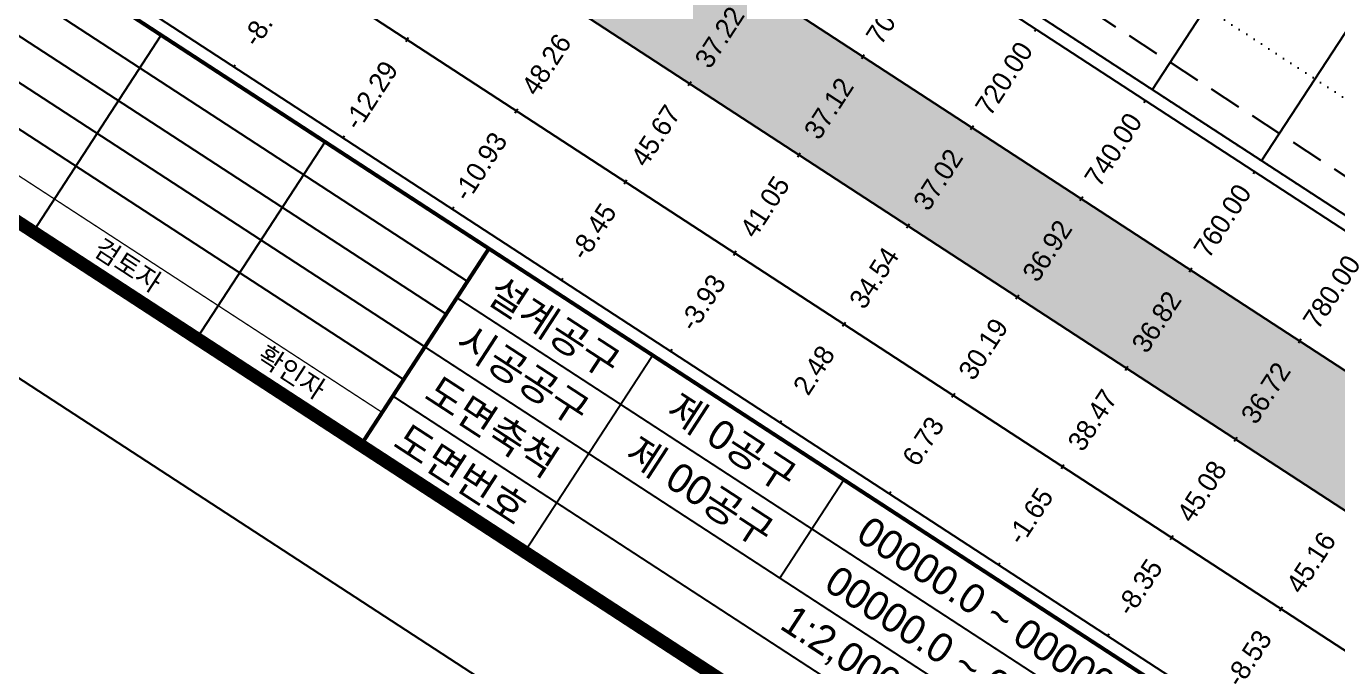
# Model space of a CAD drawing. Header units: millimetres. Extents: x 156921 to 159642, y 477538 to 479586.
# Drawn here: x 158181.7 to 158383, y 478223.3 to 478321.6 of the extents above; entities that cross this region are included whole.
import ezdxf
from ezdxf.enums import TextEntityAlignment as Align

# ---------------------------------------------------------------- set-up
doc = ezdxf.new("R2010")
doc.units = ezdxf.units.MM
doc.header["$MEASUREMENT"] = 0
for name, pattern in [('A-DASHD01', [0.75, 0.5, -0.25]), ('A-DOTLN01H', [0.125, 0, -0.125]), ('CONT', [2, 1, 1])]:
    doc.linetypes.add(name, pattern=pattern)
doc.layers.add('99_가이드라인', color=83, linetype='Continuous', plot=False)
for name, color, linetype in [('CX-BORD-LIN1', 4, 'Continuous'), ('CX-BORD-LIN2', 3, 'Continuous'), ('CX-BORD-TEX3', 6, 'Continuous'), ('WD_일반', 7, 'Continuous'), ('종단_인출선_문자_해치등', 7, 'Continuous')]:
    doc.layers.add(name, color=color, linetype=linetype)
doc.styles.add('HM 7_굵은 표 문자', font='BAREUNDOTUMPRO3.TTF')
doc.styles.add('HM 8_표 문자', font='BAREUNDOTUMPRO1.TTF')
doc.styles.add('TB_TEXT', font='BAREUNDOTUMPRO1.TTF')
doc.styles.add('TB_WBTXT', font='BareunDotumPro3.ttf')

# ---------------------------------------------------------------- blocks, each defined once
blk = doc.blocks.new('한맥도곽')
at = {"layer": '99_가이드라인'}
blk.add_lwpolyline([(0, 594), (841, 594), (841, 0), (0, 0)], close=True, dxfattribs=at)
at = {"layer": 'CX-BORD-LIN1', "const_width": 2}
blk.add_lwpolyline([(821, 20), (25, 20), (25, 574), (821, 574)], close=True, dxfattribs=at)
at = {"layer": 'CX-BORD-LIN1'}
for points, const_width in [([(821, 56), (25, 56)], 0.6), ([(553, 20), (553, 56)], 0.6), ([(553, 26), (295, 26)], 0.2)]:
    blk.add_lwpolyline(points, dxfattribs=dict(at, const_width=const_width))
for points in [[(493, 20), (493, 56)], [(523, 20), (523, 56)]]:
    blk.add_lwpolyline(points, dxfattribs=at)
at = {"layer": 'CX-BORD-LIN2'}
blk.add_line((553, 50), (295, 50), dxfattribs=at)
at = {"layer": 'CX-BORD-LIN2', "const_width": 0.3}
for points in [[(583, 20), (583, 56)], [(618, 38), (618, 56)], [(681, 47), (553, 47)], [(681, 38), (553, 38)], [(821, 29), (553, 29)]]:
    blk.add_lwpolyline(points, dxfattribs=at)
at = {"layer": 'CX-BORD-LIN2'}
for points in [[(553, 44), (295, 44)], [(553, 38), (295, 38)], [(553, 32), (295, 32)]]:
    blk.add_lwpolyline(points, dxfattribs=at)
at = {"layer": 'CX-BORD-LIN1', "style": 'TB_TEXT'}
for tag, height, p in [('TR_RDAT5', 3.5, (342.5, 53)), ('TR_DGN5', 3.5, (476.12, 53)), ('TR_CHK5', 3.5, (506.12, 53)), ('TR_APP5', 3.5, (536.12, 53)), ('TR_RNUM5', 3, (310.11, 52.64)), ('TR_RDAT4', 3.5, (342.5, 47)), ('TR_DGN4', 3.5, (476.12, 47)), ('TR_CHK4', 3.5, (506.12, 47)), ('TR_APP4', 3.5, (536.12, 47)), ('TR_RNUM4', 3, (310.11, 46.64)), ('TR_RDAT3', 3.5, (342.5, 41)), ('TR_DGN3', 3.5, (476.12, 41)), ('TR_CHK3', 3.5, (506.12, 41)), ('TR_APP3', 3.5, (536.12, 41)), ('TR_RNUM3', 3, (310.11, 40.64)), ('TR_RDAT2', 3.5, (342.5, 35)), ('TR_DGN2', 3.5, (476.12, 35)), ('TR_CHK2', 3.5, (506.12, 35)), ('TR_APP2', 3.5, (536.12, 35)), ('TR_RNUM2', 3, (310.11, 34.64)), ('TR_RDAT1', 3.5, (342.5, 29)), ('TR_DGN1', 3.5, (476.12, 29)), ('TR_CHK1', 3.5, (506.12, 29)), ('TR_APP1', 3.5, (536.12, 29)), ('TR_RNUM1', 3, (310.11, 28.64))]:
    blk.add_attdef(tag, text='', height=height, dxfattribs=at).set_placement(p, align=Align.MIDDLE_CENTER)
for tag, p in [('TR_RCON5', (367.3, 53)), ('TR_RCON4', (367.3, 47)), ('TR_RCON3', (367.3, 41)), ('TR_RCON2', (367.3, 35)), ('TR_RCON1', (367.3, 29))]:
    blk.add_attdef(tag, text='', height=3.5, dxfattribs=at).set_placement(p, align=Align.MIDDLE_LEFT)
at = {"layer": 'CX-BORD-LIN2', "style": 'TB_TEXT'}
for tag, p in [('TD_VERSION', (825.5, 68.01)), ('적용표준버전', (825.5, 35))]:
    blk.add_attdef(tag, text='', height=3, rotation=90, dxfattribs=at).set_placement(p, align=Align.MIDDLE_CENTER)
at = {"layer": 'CX-BORD-TEX3', "style": 'TB_TEXT'}
for tag, height, p in [('노선이정', 4.5, (170.03, 51.46)), ('설계공구', 4.5, (568, 51.36)), ('설 계 사', 4.5, (170, 42.59)), ('시공공구', 4.5, (568, 42.69)), ('도 면 명', 4.5, (696, 43.19)), ('시 공 사', 4.5, (170, 33.59)), ('도면축척', 4.5, (568.29, 33.51)), ('건설분야', 4.5, (170, 25.13)), ('건설단계', 4.5, (240, 25.13)), ('도면번호', 4.5, (568.29, 24.79)), ('편철번호', 4.5, (696, 25)), ('개정번호', 3, (310.08, 23.66)), ('날짜', 3, (342.5, 23.66)), ('내   용', 3, (420.5, 23.66)), ('작성자', 3, (478, 23.66)), ('검토자', 3, (508, 23.66)), ('확인자', 3, (538, 23.66))]:
    blk.add_attdef(tag, text='', height=height, dxfattribs=at).set_placement(p, align=Align.MIDDLE)
at = {"layer": 'CX-BORD-TEX3'}
for tag, height, style, p in [('TD_LNDST', 4.5, 'TB_TEXT', (240, 51.5)), ('TD_DSECT', 4.5, 'TB_TEXT', (600.5, 51.5)), ('TD_DDIST', 4.5, 'TB_TEXT', (649.5, 51.5)), ('TD_DNAME_TOP', 4.5, 'TB_TEXT', (766, 50.12)), ('TD_CSECT', 4.5, 'TB_TEXT', (600.5, 42.5)), ('TD_CDIST', 4.5, 'TB_TEXT', (649.5, 42.5)), ('TD_DNAME_MAIN', 6, 'TB_WBTXT', (766, 41.47)), ('TD_CCOMP', 4.5, 'TB_TEXT', (240, 33.59)), ('TD_SCAL', 4.5, 'TB_TEXT', (632, 33.75)), ('TD_DNAME_BOT', 4, 'TB_TEXT', (766, 33.17)), ('TD_FIELD', 4.5, 'TB_TEXT', (205, 25.13)), ('TD_CSTEP', 4.5, 'TB_TEXT', (275.74, 25.13)), ('TD_DWGCODE', 4.5, 'TB_TEXT', (632, 24.79)), ('TD_DWGNO', 4.5, 'TB_TEXT', (766, 25))]:
    blk.add_attdef(tag, text='', height=height, dxfattribs=dict(at, style=style)).set_placement(p, align=Align.MIDDLE_CENTER)
at = {"layer": 'CX-BORD-TEX3', "style": 'TB_TEXT'}
for tag, height, width, p in [('TD_DCOMP', 4.5, 0.85, (240, 42.59)), ('TD_CNAME', 5, 0.8, (90, 27.6))]:
    blk.add_attdef(tag, text='', height=height, dxfattribs=dict(at, width=width)).set_placement(p, align=Align.MIDDLE_CENTER)

msp = doc.modelspace()

# ---------------------------------------------------------------- hatches: boundary and pattern name
at = {"layer": 'WD_일반', "true_color": 0xfffafa}
msp.add_hatch(color=7, dxfattribs=at).paths.add_polyline_path([(157881.06, 478596.31), (158487.75, 478201.22), (158477.93, 478186.14), (157871.23, 478581.23)], flags=0)

# ---------------------------------------------------------------- linework, layer by layer
at = {"layer": 'WD_일반', "color": 55, "linetype": 'CONT'}
for p, q in [((158336.68, 478321.08), (158336.46, 478320.75)), ((158240.18, 478319.49), (158239.96, 478319.15)), ((158240.18, 478319.49), (158240.39, 478319.82)), ((158310.1, 478316.91), (158309.88, 478316.58)), ((158310.1, 478316.91), (158310.32, 478317.25)), ((158213.59, 478315.32), (158213.81, 478315.65)), ((158283.52, 478312.74), (158283.3, 478312.41)), ((158283.52, 478312.74), (158283.74, 478313.08)), ((158256.93, 478308.57), (158257.15, 478308.91)), ((158353.44, 478310.17), (158353.22, 478309.83)), ((158256.93, 478308.57), (158256.72, 478308.24)), ((158230.35, 478304.4), (158230.57, 478304.74)), ((158326.86, 478306), (158326.64, 478305.66)), ((158326.86, 478306), (158327.08, 478306.33)), ((158300.28, 478301.83), (158300.06, 478301.49)), ((158300.28, 478301.83), (158300.49, 478302.16)), ((158370.2, 478299.25), (158369.98, 478298.92)), ((158273.69, 478297.66), (158273.48, 478297.32)), ((158273.69, 478297.66), (158273.91, 478297.99)), ((158343.62, 478295.08), (158343.4, 478294.75)), ((158343.62, 478295.08), (158343.84, 478295.42)), ((158247.11, 478293.49), (158247.33, 478293.83)), ((158317.04, 478290.91), (158316.82, 478290.58)), ((158317.04, 478290.91), (158317.25, 478291.25)), ((158290.45, 478286.75), (158290.24, 478286.41)), ((158290.45, 478286.75), (158290.67, 478287.08)), ((158263.87, 478282.58), (158264.09, 478282.91)), ((158360.38, 478284.17), (158360.16, 478283.83)), ((158360.38, 478284.17), (158360.6, 478284.51)), ((158333.8, 478280), (158333.58, 478279.67)), ((158333.8, 478280), (158334.01, 478280.34)), ((158307.21, 478275.83), (158307, 478275.5)), ((158307.21, 478275.83), (158307.43, 478276.17)), ((158377.14, 478273.26), (158376.92, 478272.92)), ((158377.14, 478273.26), (158377.36, 478273.59)), ((158280.63, 478271.66), (158280.85, 478272)), ((158350.56, 478269.09), (158350.34, 478268.75)), ((158350.56, 478269.09), (158350.77, 478269.42)), ((158323.97, 478264.92), (158323.75, 478264.58)), ((158323.97, 478264.92), (158324.19, 478265.25)), ((158297.39, 478260.75), (158297.61, 478261.08)), ((158367.31, 478258.17), (158367.53, 478258.51)), ((158367.31, 478258.17), (158367.1, 478257.84)), ((158340.73, 478254), (158340.51, 478253.67)), ((158340.73, 478254), (158340.95, 478254.34)), ((158314.15, 478249.83), (158314.37, 478250.17)), ((158357.49, 478243.09), (158357.27, 478242.75)), ((158357.49, 478243.09), (158357.71, 478243.42)), ((158330.91, 478238.92), (158331.13, 478239.25)), ((158374.25, 478232.17), (158374.47, 478232.51)), ((158374.25, 478232.17), (158374.03, 478231.84)), ((158347.67, 478228.01), (158347.89, 478228.34))]:
    msp.add_line(p, q, dxfattribs=at)
at = {"layer": 'WD_일반', "color": 55, "linetype": 'CONT', "flags": 128}
for points in [[(157890.88, 478611.4), (158497.57, 478216.31), (158487.75, 478201.22), (157881.06, 478596.31), (157890.88, 478611.4)], [(157881.06, 478596.31), (158487.75, 478201.22), (158477.93, 478186.14), (157871.23, 478581.23), (157881.06, 478596.31)], [(157871.23, 478581.23), (158477.93, 478186.14), (158468.1, 478171.06), (157861.41, 478566.15), (157871.23, 478581.23)], [(157861.41, 478566.15), (158468.1, 478171.06), (158458.28, 478155.97), (157851.59, 478551.06), (157861.41, 478566.15)]]:
    msp.add_lwpolyline(points, dxfattribs=at)
at = {"layer": '종단_인출선_문자_해치등', "color": 197, "linetype": 'A-DOTLN01H', "ltscale": 10}
for p, q in [((157859.93, 478651.84), (158526.96, 478217.45)), ((157851.75, 478639.27), (158518.78, 478204.89))]:
    msp.add_line(p, q, dxfattribs=at)
at = {"layer": '종단_인출선_문자_해치등', "color": 195, "linetype": 'A-DASHD01', "ltscale": 10}
msp.add_line((157854.48, 478643.46), (158521.5, 478209.08), dxfattribs=at)
at = {"layer": '종단_인출선_문자_해치등', "color": 7, "linetype": 'CONT', "ltscale": 10}
msp.add_line((157851.75, 478639.27), (158518.78, 478204.89), dxfattribs=at)
at = {"layer": '종단_인출선_문자_해치등', "color": 192, "linetype": 'CONT'}
for p, q in [((158371.29, 478300.93), (158424.43, 478382.52)), ((158354.53, 478311.84), (158385.06, 478358.72))]:
    msp.add_line(p, q, dxfattribs=at)

# ---------------------------------------------------------------- block references
ref = msp.add_blockref('한맥도곽', (157758.76, 478542.3), dxfattribs=dict(rotation=326.9270375787891))
ref.add_attrib('TD_CDIST', '00000.0 ~ 00000.0', dxfattribs={"layer": 'CX-BORD-TEX3', "height": 4.5, "rotation": 326.927, "style": 'TB_TEXT'}).set_placement((158326.22, 478223.47), align=Align.MIDDLE_CENTER)
ref.add_attrib('TD_DSECT', '제 0공구', dxfattribs={"layer": 'CX-BORD-TEX3', "height": 4.5, "rotation": 326.927, "style": 'TB_TEXT'}).set_placement((158290.07, 478257.76), align=Align.MIDDLE_CENTER)
ref.add_attrib('설계공구', '설계공구', dxfattribs={"layer": 'CX-BORD-TEX3', "height": 4.5, "rotation": 326.927, "style": 'TB_TEXT'}).set_placement((158262.76, 478275.38), align=Align.MIDDLE)
ref.add_attrib('도면번호', '도면번호', dxfattribs={"layer": 'CX-BORD-TEX3', "height": 4.5, "rotation": 326.927, "style": 'TB_TEXT'}).set_placement((158248.51, 478252.95), align=Align.MIDDLE)
ref.add_attrib('확인자', '확인자', dxfattribs={"layer": 'CX-BORD-TEX3', "height": 3, "rotation": 326.927, "style": 'TB_TEXT'}).set_placement((158222.51, 478268.54), align=Align.MIDDLE)
ref.add_attrib('도면축척', '도면축척', dxfattribs={"layer": 'CX-BORD-TEX3', "height": 4.5, "rotation": 326.927, "style": 'TB_TEXT'}).set_placement((158253.27, 478260.26), align=Align.MIDDLE)
ref.add_attrib('시공공구', '시공공구', dxfattribs={"layer": 'CX-BORD-TEX3', "height": 4.5, "rotation": 326.927, "style": 'TB_TEXT'}).set_placement((158258.03, 478268.11), align=Align.MIDDLE)
ref.add_attrib('검토자', '검토자', dxfattribs={"layer": 'CX-BORD-TEX3', "height": 3, "rotation": 326.927, "style": 'TB_TEXT'}).set_placement((158197.37, 478284.91), align=Align.MIDDLE)
ref.add_attrib('TD_SCAL', '1:2,000', dxfattribs={"layer": 'CX-BORD-TEX3', "height": 4.5, "rotation": 326.927, "style": 'TB_TEXT'}).set_placement((158306.78, 478225.69), align=Align.MIDDLE_CENTER)
ref.add_attrib('TD_CSECT', '제 00공구', dxfattribs={"layer": 'CX-BORD-TEX3', "height": 4.5, "rotation": 326.927, "style": 'TB_TEXT'}).set_placement((158285.16, 478250.21), align=Align.MIDDLE_CENTER)
ref.add_attrib('TD_DDIST', '00000.0 ~ 00000.0', dxfattribs={"layer": 'CX-BORD-TEX3', "height": 4.5, "rotation": 326.927, "style": 'TB_TEXT'}).set_placement((158331.13, 478231.02), align=Align.MIDDLE_CENTER)

# ---------------------------------------------------------------- texts
at = {"layer": '종단_인출선_문자_해치등', "color": 7, "char_height": 3, "rotation": 56.927, "style": 'HM 8_표 문자'}
for s, insert, attachment_point in [('700.00', (158315.01, 478324.45), 5), ('-8.77', (158222.22, 478325.81), 9), ('48.26', (158265.56, 478319.07), 9), ('720.00', (158331.77, 478313.54), 5), ('-12.29', (158238.98, 478314.9), 9), ('45.67', (158282.32, 478308.15), 9), ('740.00', (158348.53, 478302.63), 5), ('-10.93', (158255.74, 478303.98), 9), ('41.05', (158299.08, 478297.24), 9), ('760.00', (158365.29, 478291.71), 5), ('-8.45', (158272.5, 478293.07), 9), ('34.54', (158315.84, 478286.33), 9), ('780.00', (158382.05, 478280.8), 5), ('-3.93', (158289.26, 478282.16), 9), ('30.19', (158332.6, 478275.41), 9), ('2.48', (158306.01, 478271.24), 9), ('38.47', (158349.36, 478264.5), 9), ('6.73', (158322.77, 478260.33), 9), ('45.08', (158366.12, 478253.58), 9), ('-1.65', (158339.53, 478249.41), 9), ('45.16', (158382.88, 478242.67), 9), ('-8.35', (158356.29, 478238.5), 9), ('-8.53', (158373.05, 478227.59), 9)]:
    msp.add_mtext(s, dxfattribs=dict(at, insert=insert, attachment_point=attachment_point))
at = {"layer": '종단_인출선_문자_해치등', "color": 10, "char_height": 3, "attachment_point": 9, "rotation": 56.927, "style": 'HM 7_굵은 표 문자'}
for s, insert in [('37.22', (158292.14, 478323.24)), ('37.12', (158308.9, 478312.32)), ('37.02', (158325.66, 478301.41)), ('36.92', (158342.42, 478290.49)), ('36.82', (158359.18, 478279.58)), ('36.72', (158375.94, 478268.67))]:
    msp.add_mtext(s, dxfattribs=dict(at, insert=insert))

doc.saveas('drawing.dxf')
